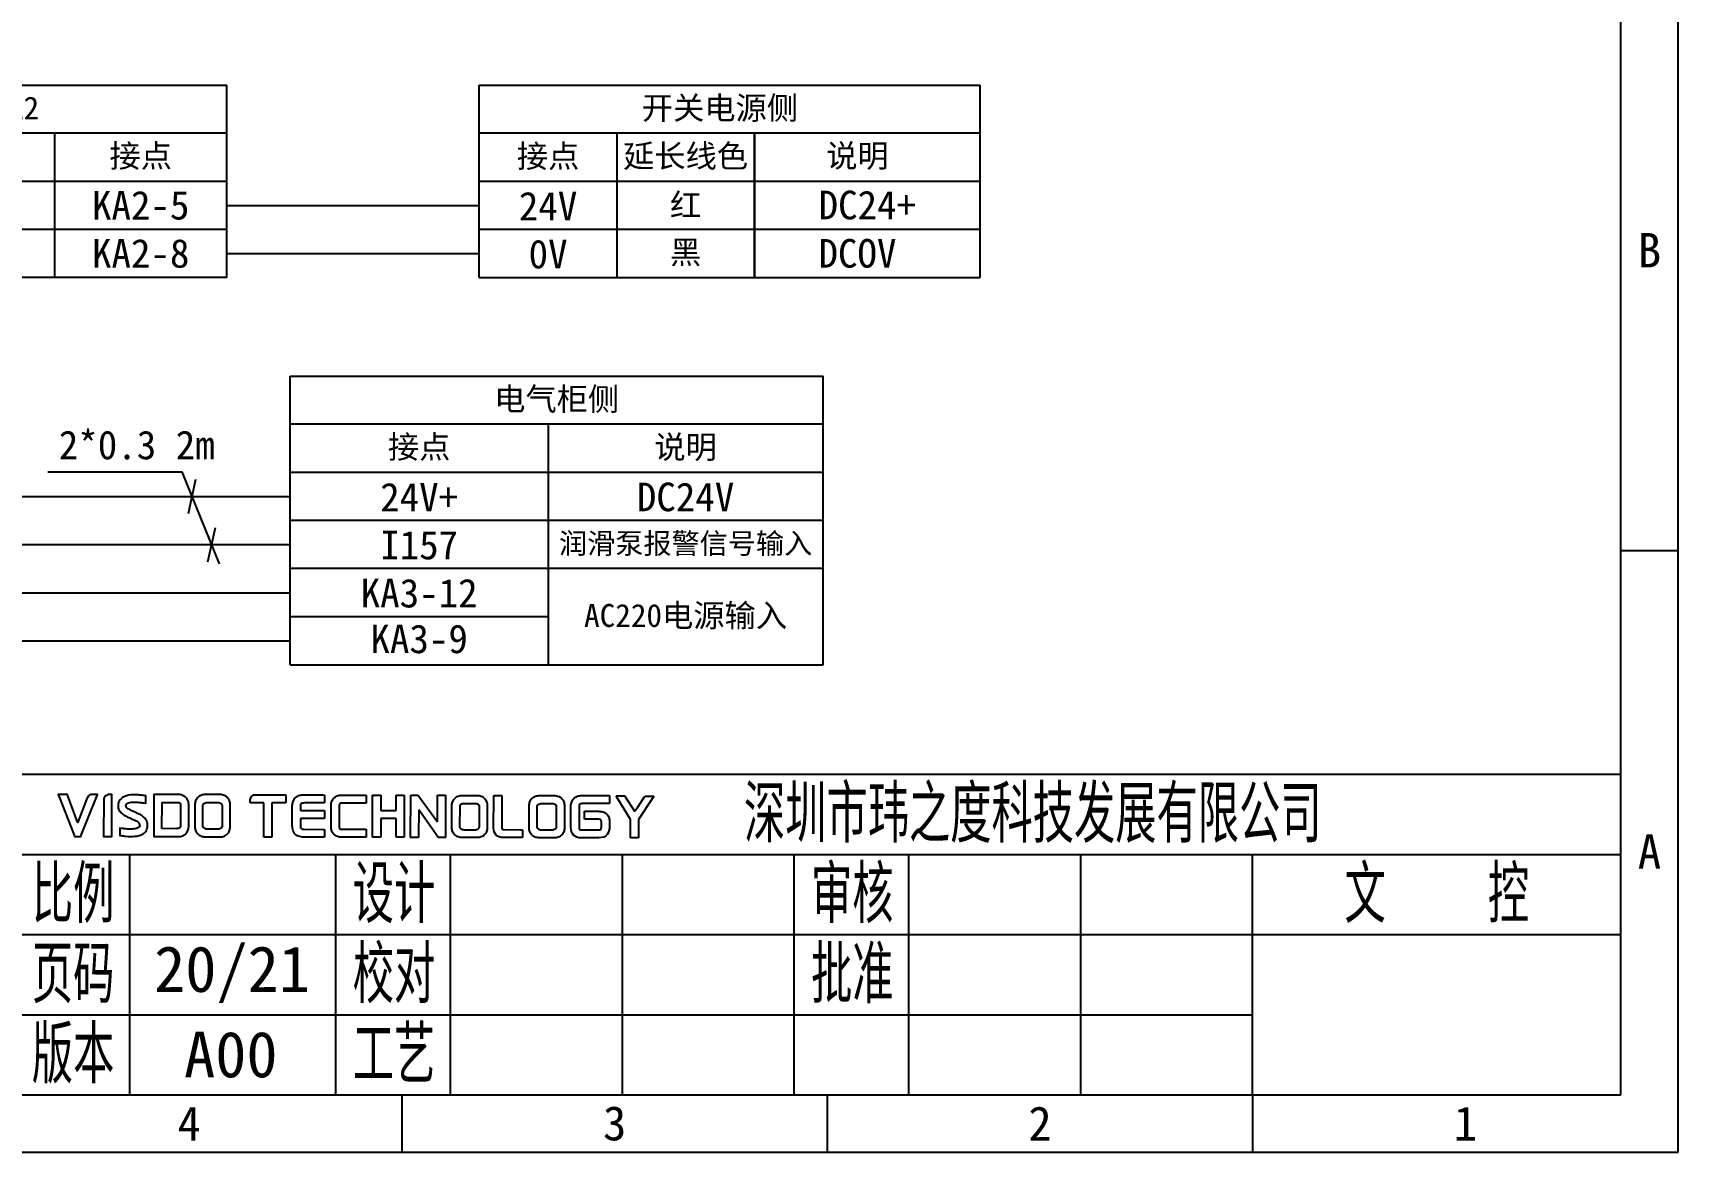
# Model space of a CAD drawing. Header units: millimetres. Extents: x 547 to 2149, y 622 to 1790.
# Drawn here: x 2005.1 to 2148.7, y 862.4 to 960.1 of the extents above; entities that cross this region are included whole.
import ezdxf

# ---------------------------------------------------------------- set-up
doc = ezdxf.new("R2010")
doc.units = ezdxf.units.MM
for name, color, linetype in [('中文标注', 3, 'Continuous'), ('仅图框使用', 7, 'Continuous'), ('元器件与线路', 7, 'Continuous'), ('英文数字标注', 3, 'Continuous')]:
    doc.layers.add(name, color=color, linetype=linetype)
doc.styles.get("Standard").update_dxf_attribs({"font": 'txt', "bigfont": 'gbcbig.shx'})
doc.styles.add('宋体', font='')
doc.styles.get('宋体').set_extended_font_data('宋体')

# ---------------------------------------------------------------- blocks, each defined once
blk = doc.blocks.new('Logo-Eng')
at = {"layer": '仅图框使用', "color": 4}
for points, knots in [([(-0.44, -1.42), (-0.44, -1.42), (-1.75, 1.92), (-1.75, 1.92), (-1.75, 1.92), (-1.75, 1.92), (-1.84, 2.14), (-1.84, 2.14), (-1.84, 2.14), (-1.84, 2.14), (-1.6, 2.14), (-1.6, 2.14), (-1.6, 2.14), (-1.6, 2.14), (-1.14, 2.14), (-1.14, 2.14), (-1.14, 2.14), (-1.14, 2.14), (-1.02, 2.14), (-1.02, 2.14), (-1.02, 2.14), (-1.02, 2.14), (-0.98, 2.03), (-0.98, 2.03), (-0.98, 2.03), (-0.98, 2.03), (-0.15, -0.28), (-0.15, -0.28), (-0.15, -0.28), (-0.15, -0.28), (-0.15, -0.28), (-0.15, -0.28), (-0.15, -0.28), (-0.14, -0.29), (-0.14, -0.3), (-0.13, -0.31), (-0.13, -0.31), (-0.13, -0.31), (-0.13, -0.31), (-0.13, -0.31), (-0.13, -0.31), (-0.13, -0.31), (-0.13, -0.31), (-0.12, -0.31), (-0.12, -0.31), (-0.12, -0.3), (-0.11, -0.29), (-0.11, -0.28), (-0.11, -0.28), (-0.11, -0.28), (-0.11, -0.28), (-0.11, -0.28), (-0.11, -0.28), (-0.11, -0.28), (0.64, 1.69), (0.64, 1.69), (0.64, 1.69), (0.82, 2.14), (0.9, 2.14), (1.3, 2.13), (1.3, 2.13), (1.3, 2.13), (1.36, 2.13), (1.36, 2.13), (1.36, 2.13), (1.36, 2.13), (1.6, 2.13), (1.6, 2.13), (1.6, 2.13), (1.6, 2.13), (1.51, 1.91), (1.51, 1.91), (1.51, 1.91), (1.51, 1.91), (0.17, -1.42), (0.17, -1.42), (0.17, -1.42), (0.17, -1.42), (0.13, -1.52), (0.13, -1.52), (0.13, -1.52), (0.13, -1.52), (0.02, -1.52), (0.02, -1.52), (0.02, -1.52), (0.02, -1.52), (-0.29, -1.52), (-0.29, -1.52), (-0.29, -1.52), (-0.29, -1.52), (-0.4, -1.52), (-0.4, -1.52), (-0.4, -1.52), (-0.4, -1.52), (-0.44, -1.42), (-0.44, -1.42)], [0, 0, 0, 0, 0.041667, 0.041667, 0.041667, 0.041667, 0.083333, 0.083333, 0.083333, 0.083333, 0.125, 0.125, 0.125, 0.125, 0.166667, 0.166667, 0.166667, 0.166667, 0.208333, 0.208333, 0.208333, 0.208333, 0.25, 0.25, 0.25, 0.25, 0.291667, 0.291667, 0.291667, 0.291667, 0.333333, 0.333333, 0.333333, 0.333333, 0.375, 0.375, 0.375, 0.375, 0.416667, 0.416667, 0.416667, 0.416667, 0.458333, 0.458333, 0.458333, 0.458333, 0.5, 0.5, 0.5, 0.5, 0.541667, 0.541667, 0.541667, 0.541667, 0.583333, 0.583333, 0.583333, 0.583333, 0.625, 0.625, 0.625, 0.625, 0.666667, 0.666667, 0.666667, 0.666667, 0.708333, 0.708333, 0.708333, 0.708333, 0.75, 0.75, 0.75, 0.75, 0.791667, 0.791667, 0.791667, 0.791667, 0.833333, 0.833333, 0.833333, 0.833333, 0.875, 0.875, 0.875, 0.875, 0.916667, 0.916667, 0.916667, 0.916667, 0.958333, 0.958333, 0.958333, 0.958333, 1, 1, 1, 1]), ([(2.85, 1.96), (2.85, 1.96), (2.84, -1.36), (2.84, -1.36), (2.84, -1.36), (2.84, -1.36), (2.84, -1.53), (2.84, -1.53), (2.84, -1.53), (2.84, -1.53), (2.68, -1.53), (2.68, -1.53), (2.68, -1.53), (2.68, -1.53), (2.29, -1.53), (2.29, -1.53), (2.29, -1.53), (2.29, -1.53), (2.13, -1.52), (2.13, -1.52), (2.13, -1.52), (2.13, -1.52), (2.13, -1.36), (2.13, -1.36), (2.13, -1.36), (2.13, -1.36), (2.14, 1.62), (2.14, 1.62), (2.14, 1.62), (2.14, 1.8), (2.2, 1.93), (2.3, 2.01), (2.3, 2.01), (2.4, 2.09), (2.53, 2.13), (2.68, 2.13), (2.68, 2.13), (2.68, 2.13), (2.85, 2.13), (2.85, 2.13), (2.85, 2.13), (2.85, 2.13), (2.85, 1.96), (2.85, 1.96)], [0, 0, 0, 0, 0.090909, 0.090909, 0.090909, 0.090909, 0.181818, 0.181818, 0.181818, 0.181818, 0.272727, 0.272727, 0.272727, 0.272727, 0.363636, 0.363636, 0.363636, 0.363636, 0.454545, 0.454545, 0.454545, 0.454545, 0.545455, 0.545455, 0.545455, 0.545455, 0.636364, 0.636364, 0.636364, 0.636364, 0.727273, 0.727273, 0.727273, 0.727273, 0.818182, 0.818182, 0.818182, 0.818182, 0.909091, 0.909091, 0.909091, 0.909091, 1, 1, 1, 1]), ([(5.48, 2.07), (5.56, 2.06), (5.63, 2.05), (5.68, 2.05), (5.68, 2.05), (5.68, 2.05), (5.82, 2.03), (5.82, 2.03), (5.82, 2.03), (5.82, 2.03), (5.82, 1.89), (5.82, 1.89), (5.82, 1.89), (5.82, 1.89), (5.82, 1.56), (5.82, 1.56), (5.82, 1.56), (5.82, 1.56), (5.82, 1.37), (5.82, 1.37), (5.82, 1.37), (5.82, 1.37), (5.64, 1.4), (5.64, 1.4), (5.64, 1.4), (5.5, 1.42), (5.37, 1.43), (5.22, 1.45), (5.22, 1.45), (5.08, 1.46), (4.94, 1.47), (4.81, 1.47), (4.81, 1.47), (4.64, 1.47), (4.44, 1.46), (4.29, 1.4), (4.29, 1.4), (4.17, 1.36), (4.08, 1.28), (4.07, 1.14), (4.07, 1.14), (4.08, 1.06), (4.13, 1), (4.2, 0.94), (4.2, 0.94), (4.29, 0.87), (4.41, 0.81), (4.51, 0.76), (4.51, 0.76), (4.51, 0.76), (4.51, 0.76), (4.51, 0.76), (4.51, 0.76), (4.63, 0.71), (4.71, 0.67), (4.79, 0.63), (4.79, 0.63), (4.79, 0.63), (4.79, 0.63), (4.79, 0.63), (4.79, 0.63), (4.89, 0.59), (4.98, 0.54), (5.09, 0.49), (5.09, 0.49), (5.19, 0.45), (5.29, 0.4), (5.38, 0.34), (5.38, 0.34), (5.48, 0.28), (5.57, 0.22), (5.66, 0.14), (5.66, 0.14), (5.66, 0.14), (5.66, 0.14), (5.66, 0.14), (5.66, 0.14), (5.75, 0.04), (5.83, -0.07), (5.89, -0.2), (5.89, -0.2), (5.94, -0.32), (5.97, -0.46), (5.97, -0.59), (5.97, -0.59), (5.97, -0.73), (5.93, -0.87), (5.86, -1), (5.86, -1), (5.8, -1.12), (5.7, -1.23), (5.58, -1.3), (5.58, -1.3), (5.37, -1.43), (5.11, -1.49), (4.84, -1.51), (4.84, -1.51), (4.58, -1.54), (4.31, -1.53), (4.08, -1.5), (4.08, -1.5), (4.02, -1.5), (3.95, -1.49), (3.89, -1.48), (3.89, -1.48), (3.82, -1.47), (3.75, -1.46), (3.68, -1.45), (3.68, -1.45), (3.68, -1.45), (3.54, -1.43), (3.54, -1.43), (3.54, -1.43), (3.54, -1.43), (3.54, -1.29), (3.54, -1.29), (3.54, -1.29), (3.54, -1.29), (3.54, -0.98), (3.54, -0.98), (3.54, -0.98), (3.54, -0.98), (3.54, -0.79), (3.54, -0.79), (3.54, -0.79), (3.54, -0.79), (3.73, -0.82), (3.73, -0.82), (3.73, -0.82), (3.86, -0.84), (3.99, -0.86), (4.11, -0.87), (4.11, -0.87), (4.24, -0.88), (4.36, -0.89), (4.49, -0.89), (4.49, -0.89), (4.49, -0.89), (4.49, -0.89), (4.49, -0.89), (4.49, -0.89), (4.6, -0.89), (4.69, -0.88), (4.78, -0.87), (4.78, -0.87), (4.86, -0.87), (4.93, -0.85), (4.99, -0.84), (4.99, -0.84), (5.08, -0.81), (5.17, -0.77), (5.23, -0.71), (5.23, -0.71), (5.26, -0.68), (5.28, -0.64), (5.28, -0.59), (5.28, -0.59), (5.28, -0.59), (5.28, -0.59), (5.28, -0.59), (5.28, -0.59), (5.28, -0.53), (5.27, -0.47), (5.25, -0.42), (5.25, -0.42), (5.22, -0.37), (5.19, -0.33), (5.14, -0.29), (5.14, -0.29), (5.14, -0.29), (5.14, -0.29), (5.14, -0.29), (5.14, -0.29), (5.09, -0.25), (5.03, -0.21), (4.96, -0.17), (4.96, -0.17), (4.89, -0.13), (4.82, -0.1), (4.75, -0.06), (4.75, -0.06), (4.75, -0.06), (4.75, -0.06), (4.75, -0.06), (4.75, -0.06), (4.75, -0.06), (4.71, -0.04), (4.71, -0.04), (4.71, -0.04), (4.64, -0.02), (4.58, 0.01), (4.5, 0.05), (4.5, 0.05), (4.39, 0.1), (4.26, 0.15), (4.13, 0.21), (4.13, 0.21), (4, 0.28), (3.88, 0.35), (3.77, 0.44), (3.77, 0.44), (3.77, 0.44), (3.77, 0.44), (3.77, 0.44), (3.77, 0.44), (3.71, 0.48), (3.66, 0.53), (3.62, 0.58), (3.62, 0.58), (3.57, 0.63), (3.53, 0.68), (3.5, 0.74), (3.5, 0.74), (3.5, 0.74), (3.49, 0.74), (3.49, 0.74), (3.49, 0.74), (3.41, 0.87), (3.38, 1.03), (3.39, 1.18), (3.39, 1.18), (3.4, 1.35), (3.45, 1.52), (3.53, 1.63), (3.53, 1.63), (3.53, 1.63), (3.53, 1.63), (3.53, 1.63), (3.53, 1.63), (3.67, 1.84), (3.89, 1.96), (4.13, 2.03), (4.13, 2.03), (4.36, 2.1), (4.6, 2.11), (4.81, 2.11), (4.81, 2.11), (4.89, 2.11), (4.97, 2.11), (5.05, 2.11), (5.05, 2.11), (5.13, 2.1), (5.21, 2.1), (5.28, 2.09), (5.28, 2.09), (5.34, 2.08), (5.41, 2.08), (5.48, 2.07)], [0, 0, 0, 0, 0.016129, 0.016129, 0.016129, 0.016129, 0.032258, 0.032258, 0.032258, 0.032258, 0.048387, 0.048387, 0.048387, 0.048387, 0.064516, 0.064516, 0.064516, 0.064516, 0.080645, 0.080645, 0.080645, 0.080645, 0.096774, 0.096774, 0.096774, 0.096774, 0.112903, 0.112903, 0.112903, 0.112903, 0.129032, 0.129032, 0.129032, 0.129032, 0.145161, 0.145161, 0.145161, 0.145161, 0.16129, 0.16129, 0.16129, 0.16129, 0.177419, 0.177419, 0.177419, 0.177419, 0.193548, 0.193548, 0.193548, 0.193548, 0.209677, 0.209677, 0.209677, 0.209677, 0.225806, 0.225806, 0.225806, 0.225806, 0.241935, 0.241935, 0.241935, 0.241935, 0.258065, 0.258065, 0.258065, 0.258065, 0.274194, 0.274194, 0.274194, 0.274194, 0.290323, 0.290323, 0.290323, 0.290323, 0.306452, 0.306452, 0.306452, 0.306452, 0.322581, 0.322581, 0.322581, 0.322581, 0.33871, 0.33871, 0.33871, 0.33871, 0.354839, 0.354839, 0.354839, 0.354839, 0.370968, 0.370968, 0.370968, 0.370968, 0.387097, 0.387097, 0.387097, 0.387097, 0.403226, 0.403226, 0.403226, 0.403226, 0.419355, 0.419355, 0.419355, 0.419355, 0.435484, 0.435484, 0.435484, 0.435484, 0.451613, 0.451613, 0.451613, 0.451613, 0.467742, 0.467742, 0.467742, 0.467742, 0.483871, 0.483871, 0.483871, 0.483871, 0.5, 0.5, 0.5, 0.5, 0.516129, 0.516129, 0.516129, 0.516129, 0.532258, 0.532258, 0.532258, 0.532258, 0.548387, 0.548387, 0.548387, 0.548387, 0.564516, 0.564516, 0.564516, 0.564516, 0.580645, 0.580645, 0.580645, 0.580645, 0.596774, 0.596774, 0.596774, 0.596774, 0.612903, 0.612903, 0.612903, 0.612903, 0.629032, 0.629032, 0.629032, 0.629032, 0.645161, 0.645161, 0.645161, 0.645161, 0.66129, 0.66129, 0.66129, 0.66129, 0.677419, 0.677419, 0.677419, 0.677419, 0.693548, 0.693548, 0.693548, 0.693548, 0.709677, 0.709677, 0.709677, 0.709677, 0.725806, 0.725806, 0.725806, 0.725806, 0.741935, 0.741935, 0.741935, 0.741935, 0.758065, 0.758065, 0.758065, 0.758065, 0.774194, 0.774194, 0.774194, 0.774194, 0.790323, 0.790323, 0.790323, 0.790323, 0.806452, 0.806452, 0.806452, 0.806452, 0.822581, 0.822581, 0.822581, 0.822581, 0.83871, 0.83871, 0.83871, 0.83871, 0.854839, 0.854839, 0.854839, 0.854839, 0.870968, 0.870968, 0.870968, 0.870968, 0.887097, 0.887097, 0.887097, 0.887097, 0.903226, 0.903226, 0.903226, 0.903226, 0.919355, 0.919355, 0.919355, 0.919355, 0.935484, 0.935484, 0.935484, 0.935484, 0.951613, 0.951613, 0.951613, 0.951613, 0.967742, 0.967742, 0.967742, 0.967742, 0.983871, 0.983871, 0.983871, 0.983871, 1, 1, 1, 1]), ([(6.51, -1.38), (6.51, -1.38), (6.52, 1.97), (6.52, 1.97), (6.52, 1.97), (6.52, 1.97), (6.52, 2.14), (6.52, 2.14), (6.52, 2.14), (6.52, 2.14), (6.68, 2.14), (6.68, 2.14), (6.68, 2.14), (6.68, 2.14), (8.65, 2.13), (8.65, 2.13), (8.65, 2.13), (8.78, 2.13), (8.9, 2.11), (9.01, 2.07), (9.01, 2.07), (9.12, 2.02), (9.22, 1.96), (9.31, 1.87), (9.31, 1.87), (9.31, 1.87), (9.31, 1.87), (9.31, 1.87), (9.31, 1.87), (9.4, 1.79), (9.46, 1.69), (9.5, 1.57), (9.5, 1.57), (9.54, 1.46), (9.56, 1.34), (9.56, 1.21), (9.56, 1.21), (9.56, 1.21), (9.56, -0.55), (9.56, -0.55), (9.56, -0.55), (9.56, -0.71), (9.54, -0.84), (9.5, -0.96), (9.5, -0.96), (9.45, -1.09), (9.39, -1.2), (9.3, -1.29), (9.3, -1.29), (9.3, -1.29), (9.3, -1.29), (9.3, -1.29), (9.3, -1.29), (9.26, -1.33), (9.22, -1.36), (9.17, -1.39), (9.17, -1.39), (9.17, -1.39), (9.17, -1.39), (9.17, -1.39), (9.17, -1.39), (9.12, -1.43), (9.07, -1.45), (9.01, -1.48), (9.01, -1.48), (9.01, -1.48), (9.01, -1.48), (9.01, -1.48), (9.01, -1.48), (8.96, -1.5), (8.92, -1.52), (8.87, -1.53), (8.87, -1.53), (8.87, -1.53), (8.87, -1.53), (8.87, -1.53), (8.87, -1.53), (8.82, -1.54), (8.77, -1.54), (8.73, -1.54), (8.73, -1.54), (8.73, -1.54), (6.67, -1.54), (6.67, -1.54), (6.67, -1.54), (6.67, -1.54), (6.51, -1.54), (6.51, -1.54), (6.51, -1.54), (6.51, -1.54), (6.51, -1.38), (6.51, -1.38)], [0, 0, 0, 0, 0.043478, 0.043478, 0.043478, 0.043478, 0.086957, 0.086957, 0.086957, 0.086957, 0.130435, 0.130435, 0.130435, 0.130435, 0.173913, 0.173913, 0.173913, 0.173913, 0.217391, 0.217391, 0.217391, 0.217391, 0.26087, 0.26087, 0.26087, 0.26087, 0.304348, 0.304348, 0.304348, 0.304348, 0.347826, 0.347826, 0.347826, 0.347826, 0.391304, 0.391304, 0.391304, 0.391304, 0.434783, 0.434783, 0.434783, 0.434783, 0.478261, 0.478261, 0.478261, 0.478261, 0.521739, 0.521739, 0.521739, 0.521739, 0.565217, 0.565217, 0.565217, 0.565217, 0.608696, 0.608696, 0.608696, 0.608696, 0.652174, 0.652174, 0.652174, 0.652174, 0.695652, 0.695652, 0.695652, 0.695652, 0.73913, 0.73913, 0.73913, 0.73913, 0.782609, 0.782609, 0.782609, 0.782609, 0.826087, 0.826087, 0.826087, 0.826087, 0.869565, 0.869565, 0.869565, 0.869565, 0.913043, 0.913043, 0.913043, 0.913043, 0.956522, 0.956522, 0.956522, 0.956522, 1, 1, 1, 1]), ([(7.22, -0.84), (7.22, -0.84), (8.48, -0.85), (8.48, -0.85), (8.48, -0.85), (8.59, -0.85), (8.7, -0.83), (8.77, -0.77), (8.77, -0.77), (8.82, -0.73), (8.85, -0.66), (8.85, -0.55), (8.85, -0.55), (8.85, -0.55), (8.85, 1.12), (8.85, 1.12), (8.85, 1.12), (8.85, 1.27), (8.83, 1.35), (8.79, 1.39), (8.79, 1.39), (8.75, 1.43), (8.67, 1.44), (8.55, 1.44), (8.55, 1.44), (8.55, 1.44), (7.23, 1.45), (7.23, 1.45), (7.23, 1.45), (7.23, 1.45), (7.22, -0.84), (7.22, -0.84)], [0, 0, 0, 0, 0.125, 0.125, 0.125, 0.125, 0.25, 0.25, 0.25, 0.25, 0.375, 0.375, 0.375, 0.375, 0.5, 0.5, 0.5, 0.5, 0.625, 0.625, 0.625, 0.625, 0.75, 0.75, 0.75, 0.75, 0.875, 0.875, 0.875, 0.875, 1, 1, 1, 1]), ([(10.1, -0.67), (10.1, -0.67), (10.1, 1.24), (10.1, 1.24), (10.1, 1.24), (10.1, 1.36), (10.12, 1.48), (10.16, 1.58), (10.16, 1.58), (10.2, 1.69), (10.26, 1.79), (10.34, 1.87), (10.34, 1.87), (10.34, 1.87), (10.34, 1.87), (10.34, 1.87), (10.34, 1.87), (10.42, 1.96), (10.52, 2.02), (10.64, 2.07), (10.64, 2.07), (10.75, 2.11), (10.87, 2.13), (11.01, 2.13), (11.01, 2.13), (11.01, 2.13), (12.28, 2.13), (12.28, 2.13), (12.28, 2.13), (12.42, 2.13), (12.54, 2.11), (12.65, 2.06), (12.65, 2.06), (12.76, 2.02), (12.86, 1.95), (12.95, 1.86), (12.95, 1.86), (13.02, 1.78), (13.08, 1.68), (13.12, 1.58), (13.12, 1.58), (13.16, 1.47), (13.18, 1.36), (13.18, 1.23), (13.18, 1.23), (13.18, 1.23), (13.17, -0.68), (13.17, -0.68), (13.17, -0.68), (13.17, -0.8), (13.15, -0.92), (13.12, -1.02), (13.12, -1.02), (13.08, -1.12), (13.02, -1.22), (12.94, -1.3), (12.94, -1.3), (12.85, -1.39), (12.75, -1.45), (12.64, -1.5), (12.64, -1.5), (12.53, -1.54), (12.41, -1.56), (12.27, -1.56), (12.27, -1.56), (12.27, -1.56), (11, -1.56), (11, -1.56), (11, -1.56), (10.87, -1.56), (10.74, -1.54), (10.63, -1.49), (10.63, -1.49), (10.52, -1.45), (10.42, -1.38), (10.33, -1.29), (10.33, -1.29), (10.33, -1.29), (10.33, -1.29), (10.33, -1.29), (10.33, -1.29), (10.25, -1.21), (10.19, -1.12), (10.15, -1.01), (10.15, -1.01), (10.11, -0.91), (10.1, -0.8), (10.1, -0.67)], [0, 0, 0, 0, 0.045455, 0.045455, 0.045455, 0.045455, 0.090909, 0.090909, 0.090909, 0.090909, 0.136364, 0.136364, 0.136364, 0.136364, 0.181818, 0.181818, 0.181818, 0.181818, 0.227273, 0.227273, 0.227273, 0.227273, 0.272727, 0.272727, 0.272727, 0.272727, 0.318182, 0.318182, 0.318182, 0.318182, 0.363636, 0.363636, 0.363636, 0.363636, 0.409091, 0.409091, 0.409091, 0.409091, 0.454545, 0.454545, 0.454545, 0.454545, 0.5, 0.5, 0.5, 0.5, 0.545455, 0.545455, 0.545455, 0.545455, 0.590909, 0.590909, 0.590909, 0.590909, 0.636364, 0.636364, 0.636364, 0.636364, 0.681818, 0.681818, 0.681818, 0.681818, 0.727273, 0.727273, 0.727273, 0.727273, 0.772727, 0.772727, 0.772727, 0.772727, 0.818182, 0.818182, 0.818182, 0.818182, 0.863636, 0.863636, 0.863636, 0.863636, 0.909091, 0.909091, 0.909091, 0.909091, 0.954545, 0.954545, 0.954545, 0.954545, 1, 1, 1, 1]), ([(11.16, -0.89), (11.16, -0.89), (12.07, -0.9), (12.07, -0.9), (12.07, -0.9), (12.18, -0.9), (12.3, -0.87), (12.38, -0.8), (12.38, -0.8), (12.43, -0.76), (12.47, -0.7), (12.47, -0.62), (12.47, -0.62), (12.47, -0.62), (12.47, 1.19), (12.47, 1.19), (12.47, 1.19), (12.47, 1.26), (12.45, 1.32), (12.39, 1.36), (12.39, 1.36), (12.33, 1.41), (12.23, 1.43), (12.09, 1.43), (12.09, 1.43), (12.09, 1.43), (11.19, 1.44), (11.19, 1.44), (11.19, 1.44), (11.06, 1.44), (10.96, 1.41), (10.89, 1.36), (10.89, 1.36), (10.83, 1.32), (10.8, 1.26), (10.8, 1.19), (10.8, 1.19), (10.8, 1.19), (10.8, -0.62), (10.8, -0.62), (10.8, -0.62), (10.8, -0.68), (10.83, -0.75), (10.9, -0.81), (10.9, -0.81), (10.96, -0.86), (11.05, -0.89), (11.16, -0.89)], [0, 0, 0, 0, 0.083333, 0.083333, 0.083333, 0.083333, 0.166667, 0.166667, 0.166667, 0.166667, 0.25, 0.25, 0.25, 0.25, 0.333333, 0.333333, 0.333333, 0.333333, 0.416667, 0.416667, 0.416667, 0.416667, 0.5, 0.5, 0.5, 0.5, 0.583333, 0.583333, 0.583333, 0.583333, 0.666667, 0.666667, 0.666667, 0.666667, 0.75, 0.75, 0.75, 0.75, 0.833333, 0.833333, 0.833333, 0.833333, 0.916667, 0.916667, 0.916667, 0.916667, 1, 1, 1, 1]), ([(18.72, -1.16), (18.64, -1.01), (18.6, -0.82), (18.6, -0.59), (18.6, -0.59), (18.6, -0.59), (18.6, 1.15), (18.6, 1.15)], [0.73684211, 0.73684211, 0.73684211, 0.73684211, 0.76315789, 0.76315789, 0.76315789, 0.76315789, 0.78947368, 0.78947368, 0.78947368, 0.78947368]), ([(33.6, -0.97), (33.6, -0.97), (34.51, -0.97), (34.51, -0.97), (34.51, -0.97), (34.61, -0.97), (34.73, -0.94), (34.81, -0.87), (34.81, -0.87), (34.86, -0.83), (34.9, -0.77), (34.9, -0.7), (34.9, -0.7), (34.9, -0.7), (34.9, 1.12), (34.9, 1.12), (34.9, 1.12), (34.9, 1.19), (34.88, 1.25), (34.83, 1.29), (34.83, 1.29), (34.76, 1.33), (34.67, 1.36), (34.53, 1.36), (34.53, 1.36), (34.53, 1.36), (33.62, 1.36), (33.62, 1.36), (33.62, 1.36), (33.49, 1.36), (33.39, 1.33), (33.32, 1.29), (33.32, 1.29), (33.32, 1.29), (33.32, 1.29), (33.32, 1.29), (33.32, 1.29), (33.27, 1.24), (33.24, 1.19), (33.24, 1.12), (33.24, 1.12), (33.24, 1.12), (33.23, -0.69), (33.23, -0.69), (33.23, -0.69), (33.23, -0.75), (33.27, -0.83), (33.33, -0.88), (33.33, -0.88), (33.39, -0.93), (33.48, -0.96), (33.6, -0.97)], [0, 0, 0, 0, 0.076923, 0.076923, 0.076923, 0.076923, 0.153846, 0.153846, 0.153846, 0.153846, 0.230769, 0.230769, 0.230769, 0.230769, 0.307692, 0.307692, 0.307692, 0.307692, 0.384615, 0.384615, 0.384615, 0.384615, 0.461538, 0.461538, 0.461538, 0.461538, 0.538462, 0.538462, 0.538462, 0.538462, 0.615385, 0.615385, 0.615385, 0.615385, 0.692308, 0.692308, 0.692308, 0.692308, 0.769231, 0.769231, 0.769231, 0.769231, 0.846154, 0.846154, 0.846154, 0.846154, 0.923077, 0.923077, 0.923077, 0.923077, 1, 1, 1, 1]), ([(40.34, -0.98), (40.34, -0.98), (41.25, -0.98), (41.25, -0.98), (41.25, -0.98), (41.35, -0.98), (41.47, -0.95), (41.55, -0.89), (41.55, -0.89), (41.6, -0.85), (41.64, -0.79), (41.64, -0.71), (41.64, -0.71), (41.64, -0.71), (41.64, 1.1), (41.64, 1.1), (41.64, 1.1), (41.64, 1.17), (41.62, 1.23), (41.56, 1.27), (41.56, 1.27), (41.5, 1.32), (41.4, 1.35), (41.27, 1.35), (41.27, 1.35), (41.27, 1.35), (40.36, 1.35), (40.36, 1.35), (40.36, 1.35), (40.23, 1.35), (40.13, 1.32), (40.06, 1.27), (40.06, 1.27), (40.06, 1.27), (40.06, 1.27), (40.06, 1.27), (40.06, 1.27), (40.01, 1.23), (39.98, 1.17), (39.98, 1.11), (39.98, 1.11), (39.98, 1.11), (39.97, -0.71), (39.97, -0.71), (39.97, -0.71), (39.97, -0.77), (40, -0.84), (40.07, -0.9), (40.07, -0.9), (40.13, -0.95), (40.22, -0.98), (40.34, -0.98)], [0, 0, 0, 0, 0.076923, 0.076923, 0.076923, 0.076923, 0.153846, 0.153846, 0.153846, 0.153846, 0.230769, 0.230769, 0.230769, 0.230769, 0.307692, 0.307692, 0.307692, 0.307692, 0.384615, 0.384615, 0.384615, 0.384615, 0.461538, 0.461538, 0.461538, 0.461538, 0.538462, 0.538462, 0.538462, 0.538462, 0.615385, 0.615385, 0.615385, 0.615385, 0.692308, 0.692308, 0.692308, 0.692308, 0.769231, 0.769231, 0.769231, 0.769231, 0.846154, 0.846154, 0.846154, 0.846154, 0.923077, 0.923077, 0.923077, 0.923077, 1, 1, 1, 1]), ([(43.15, -1.4), (42.99, -1.23), (42.91, -1), (42.91, -0.74), (42.91, -0.74), (42.91, -0.74), (42.91, 1.14), (42.91, 1.14)], [0.76190476, 0.76190476, 0.76190476, 0.76190476, 0.78571429, 0.78571429, 0.78571429, 0.78571429, 0.80952381, 0.80952381, 0.80952381, 0.80952381])]:
    blk.add_open_spline(points, degree=3, knots=knots, dxfattribs=at)
for points in [[(14.91, 1.57), (14.91, 1.68), (14.94, 1.83), (15.02, 1.94)], [(14.91, 1.41), (14.91, 1.41), (14.91, 1.57), (14.91, 1.57)], [(15.02, 1.94), (15.09, 2.04), (15.2, 2.11), (15.35, 2.11)], [(15.35, 2.11), (15.35, 2.11), (17.88, 2.1), (17.88, 2.1)], [(17.88, 2.1), (17.88, 2.1), (18.04, 2.1), (18.04, 2.1)], [(18.04, 2.1), (18.04, 2.1), (18.04, 1.94), (18.04, 1.94)], [(18.04, 1.94), (18.04, 1.94), (18.04, 1.56), (18.04, 1.56)], [(18.04, 1.56), (18.04, 1.56), (18.04, 1.4), (18.04, 1.4)], [(18.6, 1.15), (18.6, 1.28), (18.63, 1.41), (18.67, 1.53)], [(18.67, 1.53), (18.71, 1.65), (18.78, 1.75), (18.86, 1.85)], [(18.86, 1.85), (18.94, 1.93), (19.04, 2), (19.15, 2.04)], [(18.86, 1.85), (18.86, 1.85), (18.86, 1.85), (18.86, 1.85)], [(19.15, 2.04), (19.25, 2.08), (19.37, 2.1), (19.5, 2.1)], [(19.5, 2.1), (19.5, 2.1), (21.26, 2.1), (21.26, 2.1)], [(21.26, 2.1), (21.26, 2.1), (21.42, 2.09), (21.42, 2.09)], [(21.42, 2.09), (21.42, 2.09), (21.42, 1.93), (21.42, 1.93)], [(21.42, 1.93), (21.42, 1.93), (21.42, 1.56), (21.42, 1.56)], [(21.42, 1.56), (21.42, 1.56), (21.42, 1.4), (21.42, 1.4)], [(21.98, 1.19), (21.98, 1.31), (22, 1.43), (22.04, 1.54)], [(22.04, 1.54), (22.09, 1.65), (22.15, 1.74), (22.23, 1.83)], [(22.23, 1.83), (22.32, 1.92), (22.41, 1.98), (22.52, 2.03)], [(22.52, 2.03), (22.62, 2.07), (22.74, 2.09), (22.86, 2.09)], [(22.86, 2.09), (22.86, 2.09), (24.88, 2.09), (24.88, 2.09)], [(24.88, 2.09), (24.88, 2.09), (25.04, 2.09), (25.04, 2.09)], [(25.04, 2.09), (25.04, 2.09), (25.04, 1.93), (25.04, 1.93)], [(25.04, 1.93), (25.04, 1.93), (25.04, 1.55), (25.04, 1.55)], [(25.04, 1.55), (25.04, 1.55), (25.04, 1.39), (25.04, 1.39)], [(25.6, -1.43), (25.6, -1.43), (25.61, 1.92), (25.61, 1.92)], [(25.61, 1.92), (25.61, 1.92), (25.61, 2.09), (25.61, 2.09)], [(25.61, 2.09), (25.61, 2.09), (25.77, 2.09), (25.77, 2.09)], [(25.77, 2.09), (25.77, 2.09), (26.15, 2.09), (26.15, 2.09)], [(26.15, 2.09), (26.15, 2.09), (26.31, 2.09), (26.31, 2.09)], [(26.31, 2.09), (26.31, 2.09), (26.31, 1.92), (26.31, 1.92)], [(26.31, 1.92), (26.31, 1.92), (26.31, 0.74), (26.31, 0.74)], [(27.65, 0.73), (27.65, 0.73), (27.66, 1.92), (27.66, 1.92)], [(27.66, 1.92), (27.66, 1.92), (27.66, 2.08), (27.66, 2.08)], [(27.66, 2.08), (27.66, 2.08), (27.82, 2.08), (27.82, 2.08)], [(27.82, 2.08), (27.82, 2.08), (28.2, 2.08), (28.2, 2.08)], [(28.2, 2.08), (28.2, 2.08), (28.36, 2.08), (28.36, 2.08)], [(28.36, 1.92), (28.36, 1.92), (28.35, -1.44), (28.35, -1.44)], [(28.36, 2.08), (28.36, 2.08), (28.36, 1.92), (28.36, 1.92)], [(28.92, -1.46), (28.92, -1.46), (28.93, 1.93), (28.93, 1.93)], [(28.93, 1.93), (28.93, 1.93), (28.93, 2.09), (28.93, 2.09)], [(28.93, 2.09), (28.93, 2.09), (29.09, 2.09), (29.09, 2.09)], [(29.09, 2.09), (29.09, 2.09), (29.47, 2.09), (29.47, 2.09)], [(29.47, 2.09), (29.47, 2.09), (29.55, 2.09), (29.55, 2.09)], [(29.55, 2.09), (29.55, 2.09), (29.6, 2.02), (29.6, 2.02)], [(29.6, 2.02), (29.6, 2.02), (31.26, -0.25), (31.26, -0.25)], [(31.26, -0.25), (31.26, -0.25), (31.27, 1.91), (31.27, 1.91)], [(31.27, 1.91), (31.27, 1.91), (31.27, 2.07), (31.27, 2.07)], [(31.27, 2.07), (31.27, 2.07), (31.42, 2.07), (31.42, 2.07)], [(31.42, 2.07), (31.42, 2.07), (31.8, 2.08), (31.8, 2.08)], [(31.8, 2.08), (31.8, 2.08), (31.97, 2.09), (31.97, 2.09)], [(31.97, 1.92), (31.97, 1.92), (31.96, -1.47), (31.96, -1.47)], [(31.97, 2.09), (31.97, 2.09), (31.97, 1.92), (31.97, 1.92)], [(32.53, 1.17), (32.53, 1.29), (32.55, 1.41), (32.59, 1.51)], [(32.59, 1.51), (32.63, 1.62), (32.69, 1.71), (32.77, 1.79)], [(32.77, 1.79), (32.86, 1.88), (32.96, 1.95), (33.07, 2)], [(33.07, 2), (33.18, 2.04), (33.31, 2.06), (33.44, 2.06)], [(33.44, 2.06), (33.44, 2.06), (34.71, 2.06), (34.71, 2.06)], [(34.71, 2.06), (34.85, 2.06), (34.97, 2.03), (35.08, 1.99)], [(35.08, 1.99), (35.08, 1.99), (35.08, 1.99), (35.08, 1.99)], [(35.08, 1.99), (35.2, 1.95), (35.3, 1.88), (35.38, 1.79)], [(35.38, 1.79), (35.46, 1.71), (35.52, 1.61), (35.55, 1.5)], [(35.55, 1.5), (35.59, 1.4), (35.61, 1.28), (35.61, 1.16)], [(36.17, -0.77), (36.17, -0.77), (36.18, 1.89), (36.18, 1.89)], [(36.18, 1.89), (36.18, 1.89), (36.18, 2.05), (36.18, 2.05)], [(36.18, 2.05), (36.18, 2.05), (36.34, 2.05), (36.34, 2.05)], [(36.34, 2.05), (36.34, 2.05), (36.72, 2.05), (36.72, 2.05)], [(36.72, 2.05), (36.72, 2.05), (36.88, 2.05), (36.88, 2.05)], [(36.88, 2.05), (36.88, 2.05), (36.88, 1.88), (36.88, 1.88)], [(36.88, 1.88), (36.88, 1.88), (36.88, -0.7), (36.88, -0.7)], [(39.27, 1.15), (39.27, 1.28), (39.29, 1.39), (39.33, 1.5)], [(39.33, 1.5), (39.37, 1.6), (39.43, 1.7), (39.51, 1.78)], [(39.51, 1.78), (39.59, 1.87), (39.7, 1.94), (39.81, 1.98)], [(39.81, 1.98), (39.92, 2.02), (40.05, 2.05), (40.18, 2.04)], [(40.18, 2.04), (40.18, 2.04), (41.45, 2.04), (41.45, 2.04)], [(41.45, 2.04), (41.59, 2.04), (41.71, 2.02), (41.82, 1.97)], [(41.82, 1.97), (41.82, 1.97), (41.82, 1.98), (41.82, 1.98)], [(41.82, 1.98), (41.94, 1.93), (42.03, 1.86), (42.12, 1.77)], [(42.12, 1.77), (42.2, 1.69), (42.26, 1.6), (42.29, 1.49)], [(42.29, 1.49), (42.33, 1.38), (42.35, 1.27), (42.35, 1.14)], [(42.91, 1.14), (42.92, 1.26), (42.94, 1.38), (42.98, 1.49)], [(42.98, 1.49), (43.02, 1.6), (43.09, 1.7), (43.17, 1.79)], [(43.17, 1.79), (43.25, 1.87), (43.36, 1.94), (43.48, 1.98)], [(43.48, 1.98), (43.59, 2.02), (43.72, 2.04), (43.87, 2.04)], [(43.48, 1.98), (43.48, 1.98), (43.48, 1.98), (43.48, 1.98)], [(43.87, 2.04), (43.87, 2.04), (46.11, 2.04), (46.11, 2.04)], [(46.11, 2.04), (46.11, 2.04), (46.28, 2.04), (46.28, 2.04)], [(46.28, 1.5), (46.28, 1.5), (46.27, 1.34), (46.27, 1.34)], [(46.28, 2.04), (46.28, 2.04), (46.28, 1.87), (46.28, 1.87)], [(46.28, 1.87), (46.28, 1.87), (46.28, 1.5), (46.28, 1.5)], [(47, 1.76), (47, 1.76), (46.85, 2.01), (46.85, 2.01)], [(46.85, 2.01), (46.85, 2.01), (47.14, 2.01), (47.14, 2.01)], [(48.11, -0.04), (48.11, -0.04), (47, 1.76), (47, 1.76)], [(47.14, 2.01), (47.14, 2.01), (47.52, 2.01), (47.52, 2.01)], [(47.52, 2.01), (47.52, 2.01), (47.61, 2.01), (47.61, 2.01)], [(47.61, 2.01), (47.61, 2.01), (47.66, 1.93), (47.66, 1.93)], [(47.66, 1.93), (47.66, 1.93), (48.48, 0.65), (48.48, 0.65)], [(48.71, 1), (48.71, 1), (49.34, 1.93), (49.34, 1.93)], [(49.99, 1.75), (49.99, 1.75), (48.81, -0.04), (48.81, -0.04)], [(49.34, 1.93), (49.34, 1.93), (49.38, 2), (49.38, 2)], [(49.38, 2), (49.38, 2), (49.47, 2), (49.47, 2)], [(49.47, 2), (49.47, 2), (49.85, 2), (49.85, 2)], [(49.85, 2), (49.85, 2), (50.15, 2), (50.15, 2)], [(50.15, 2), (50.15, 2), (49.99, 1.75), (49.99, 1.75)], [(15.07, 1.41), (15.07, 1.41), (14.91, 1.41), (14.91, 1.41)], [(16.12, 1.4), (16.12, 1.4), (15.07, 1.41), (15.07, 1.41)], [(16.11, -1.42), (16.11, -1.42), (16.12, 1.4), (16.12, 1.4)], [(17.88, 1.4), (17.88, 1.4), (16.82, 1.4), (16.82, 1.4)], [(16.82, 1.4), (16.82, 1.4), (16.82, -1.42), (16.82, -1.42)], [(18.04, 1.4), (18.04, 1.4), (17.88, 1.4), (17.88, 1.4)], [(19.31, 0.05), (19.31, 0.05), (19.3, -0.66), (19.3, -0.66)], [(19.35, 1.32), (19.31, 1.29), (19.31, 1.22), (19.31, 1.16)], [(19.31, 1.16), (19.31, 1.16), (19.31, 0.75), (19.31, 0.75)], [(19.31, 0.75), (19.31, 0.75), (21.25, 0.74), (21.25, 0.74)], [(21.25, 0.05), (21.25, 0.05), (19.31, 0.05), (19.31, 0.05)], [(19.69, 1.4), (19.5, 1.4), (19.4, 1.37), (19.35, 1.32)], [(21.25, 1.4), (21.25, 1.4), (19.69, 1.4), (19.69, 1.4)], [(21.42, 1.4), (21.42, 1.4), (21.25, 1.4), (21.25, 1.4)], [(21.25, 0.74), (21.25, 0.74), (21.41, 0.74), (21.41, 0.74)], [(21.41, 0.05), (21.41, 0.05), (21.25, 0.05), (21.25, 0.05)], [(21.41, 0.74), (21.41, 0.74), (21.41, 0.58), (21.41, 0.58)], [(21.41, 0.58), (21.41, 0.58), (21.41, 0.21), (21.41, 0.21)], [(21.41, 0.21), (21.41, 0.21), (21.41, 0.05), (21.41, 0.05)], [(21.98, -0.62), (21.98, -0.62), (21.98, 1.19), (21.98, 1.19)], [(22.76, 1.35), (22.71, 1.32), (22.69, 1.27), (22.69, 1.16)], [(22.69, 1.16), (22.69, 1.16), (22.69, -0.6), (22.69, -0.6)], [(23.05, 1.39), (22.92, 1.39), (22.82, 1.38), (22.76, 1.35)], [(24.88, 1.39), (24.88, 1.39), (23.05, 1.39), (23.05, 1.39)], [(25.04, 1.39), (25.04, 1.39), (24.88, 1.39), (24.88, 1.39)], [(26.31, 0.74), (26.31, 0.74), (27.65, 0.73), (27.65, 0.73)], [(27.65, 0.04), (27.65, 0.04), (26.31, 0.04), (26.31, 0.04)], [(26.31, 0.04), (26.31, 0.04), (26.31, -1.44), (26.31, -1.44)], [(27.65, -1.44), (27.65, -1.44), (27.65, 0.04), (27.65, 0.04)], [(29.63, 0.79), (29.63, 0.79), (29.62, -1.46), (29.62, -1.46)], [(31.29, -1.56), (31.29, -1.56), (29.63, 0.79), (29.63, 0.79)], [(32.53, -0.74), (32.53, -0.74), (32.53, 1.17), (32.53, 1.17)], [(35.61, 1.16), (35.61, 1.16), (35.61, -0.75), (35.61, -0.75)], [(39.27, -0.76), (39.27, -0.76), (39.27, 1.15), (39.27, 1.15)], [(42.35, 1.14), (42.35, 1.14), (42.35, -0.77), (42.35, -0.77)], [(43.69, 1.3), (43.65, 1.28), (43.62, 1.22), (43.62, 1.11)], [(43.62, 1.11), (43.62, 1.11), (43.62, -0.74), (43.62, -0.74)], [(43.98, 1.34), (43.85, 1.34), (43.74, 1.34), (43.69, 1.3)], [(46.11, 1.34), (46.11, 1.34), (43.98, 1.34), (43.98, 1.34)], [(44.09, 0.52), (44.09, 0.52), (44.09, 0.68), (44.09, 0.68)], [(44.09, 0.68), (44.09, 0.68), (44.25, 0.68), (44.25, 0.68)], [(44.09, 0.14), (44.09, 0.14), (44.09, 0.52), (44.09, 0.52)], [(44.09, -0.02), (44.09, -0.02), (44.09, 0.14), (44.09, 0.14)], [(44.25, 0.68), (44.25, 0.68), (45.35, 0.67), (45.35, 0.67)], [(45.35, 0.67), (45.48, 0.67), (45.6, 0.65), (45.71, 0.62)], [(45.71, 0.62), (45.83, 0.58), (45.93, 0.52), (46.02, 0.44)], [(46.02, 0.44), (46.14, 0.33), (46.21, 0.21), (46.24, 0.07)], [(46.27, 1.34), (46.27, 1.34), (46.11, 1.34), (46.11, 1.34)], [(46.24, 0.07), (46.27, -0.05), (46.28, -0.17), (46.28, -0.3)], [(48.48, 0.65), (48.48, 0.65), (48.52, 0.71), (48.52, 0.71)], [(48.52, 0.71), (48.57, 0.8), (48.64, 0.89), (48.71, 1)], [(16.11, -1.58), (16.11, -1.58), (16.11, -1.42), (16.11, -1.42)], [(16.82, -1.42), (16.82, -1.42), (16.82, -1.58), (16.82, -1.58)], [(19.12, -1.5), (18.95, -1.44), (18.81, -1.32), (18.72, -1.16)], [(19.3, -0.66), (19.3, -0.74), (19.33, -0.79), (19.37, -0.83)], [(19.37, -0.83), (19.42, -0.87), (19.5, -0.9), (19.6, -0.9)], [(19.6, -0.9), (19.6, -0.9), (21.25, -0.91), (21.25, -0.91)], [(21.25, -0.91), (21.25, -0.91), (21.41, -0.91), (21.41, -0.91)], [(21.41, -0.91), (21.41, -0.91), (21.41, -1.07), (21.41, -1.07)], [(21.41, -1.07), (21.41, -1.07), (21.41, -1.44), (21.41, -1.44)], [(22.03, -1.02), (22, -0.91), (21.98, -0.77), (21.98, -0.62)], [(22.23, -1.33), (22.14, -1.25), (22.08, -1.15), (22.03, -1.02)], [(22.53, -1.53), (22.42, -1.49), (22.32, -1.42), (22.23, -1.33)], [(22.69, -0.6), (22.69, -0.73), (22.7, -0.81), (22.74, -0.85)], [(22.74, -0.85), (22.78, -0.89), (22.87, -0.9), (23.01, -0.9)], [(23.01, -0.9), (23.01, -0.9), (24.87, -0.9), (24.87, -0.9)], [(24.87, -0.9), (24.87, -0.9), (25.03, -0.9), (25.03, -0.9)], [(25.03, -0.9), (25.03, -0.9), (25.03, -1.07), (25.03, -1.07)], [(25.03, -1.07), (25.03, -1.07), (25.03, -1.44), (25.03, -1.44)], [(25.6, -1.6), (25.6, -1.6), (25.6, -1.43), (25.6, -1.43)], [(32.59, -1.08), (32.55, -0.98), (32.53, -0.87), (32.53, -0.74)], [(32.76, -1.37), (32.68, -1.29), (32.62, -1.19), (32.59, -1.08)], [(33.07, -1.57), (32.95, -1.52), (32.85, -1.45), (32.76, -1.37)], [(35.37, -1.37), (35.29, -1.46), (35.19, -1.53), (35.07, -1.57)], [(35.55, -1.09), (35.51, -1.2), (35.45, -1.29), (35.37, -1.37)], [(35.61, -0.75), (35.61, -0.87), (35.59, -0.99), (35.55, -1.09)], [(36.4, -1.4), (36.25, -1.24), (36.17, -1.02), (36.17, -0.77)], [(37.01, -1.63), (36.74, -1.63), (36.54, -1.54), (36.4, -1.4)], [(36.88, -0.7), (36.88, -0.78), (36.9, -0.84), (36.93, -0.88)], [(36.93, -0.88), (36.96, -0.92), (37.01, -0.93), (37.08, -0.93)], [(37.08, -0.93), (37.08, -0.93), (38.54, -0.94), (38.54, -0.94)], [(38.54, -0.94), (38.54, -0.94), (38.7, -0.94), (38.7, -0.94)], [(38.7, -0.94), (38.7, -0.94), (38.7, -1.1), (38.7, -1.1)], [(38.7, -1.1), (38.7, -1.1), (38.7, -1.47), (38.7, -1.47)], [(39.32, -1.1), (39.29, -1), (39.27, -0.88), (39.27, -0.76)], [(39.5, -1.38), (39.42, -1.3), (39.36, -1.21), (39.32, -1.1)], [(39.8, -1.58), (39.69, -1.54), (39.59, -1.47), (39.5, -1.38)], [(42.11, -1.39), (42.03, -1.47), (41.93, -1.54), (41.81, -1.59)], [(42.29, -1.11), (42.25, -1.21), (42.19, -1.31), (42.11, -1.39)], [(42.35, -0.77), (42.34, -0.89), (42.33, -1), (42.29, -1.11)], [(42.29, -1.11), (42.29, -1.11), (42.29, -1.11), (42.29, -1.11)], [(43.79, -1.65), (43.52, -1.65), (43.3, -1.56), (43.15, -1.4)], [(43.62, -0.74), (43.62, -0.84), (43.63, -0.89), (43.66, -0.91)], [(43.66, -0.91), (43.69, -0.94), (43.76, -0.95), (43.87, -0.95)], [(43.87, -0.95), (43.87, -0.95), (45.32, -0.95), (45.32, -0.95)], [(44.25, -0.02), (44.25, -0.02), (44.09, -0.02), (44.09, -0.02)], [(45.35, -0.02), (45.35, -0.02), (44.25, -0.02), (44.25, -0.02)], [(45.32, -0.95), (45.42, -0.95), (45.49, -0.94), (45.52, -0.91)], [(45.53, -0.08), (45.5, -0.04), (45.44, -0.02), (45.35, -0.02)], [(45.35, -0.02), (45.35, -0.02), (45.35, -0.02), (45.35, -0.02)], [(46.08, -1.36), (45.94, -1.55), (45.71, -1.65), (45.35, -1.65)], [(45.52, -0.91), (45.56, -0.87), (45.57, -0.8), (45.57, -0.69)], [(45.57, -0.29), (45.57, -0.19), (45.56, -0.11), (45.53, -0.08)], [(45.57, -0.69), (45.57, -0.69), (45.57, -0.29), (45.57, -0.29)], [(46.28, -0.62), (46.28, -0.93), (46.23, -1.18), (46.08, -1.36)], [(46.28, -0.3), (46.28, -0.3), (46.28, -0.62), (46.28, -0.62)], [(48.1, -1.49), (48.1, -1.49), (48.11, -0.04), (48.11, -0.04)], [(48.81, -0.04), (48.81, -0.04), (48.81, -1.5), (48.81, -1.5)], [(16.27, -1.58), (16.27, -1.58), (16.11, -1.58), (16.11, -1.58)], [(16.65, -1.58), (16.65, -1.58), (16.27, -1.58), (16.27, -1.58)], [(16.82, -1.58), (16.82, -1.58), (16.65, -1.58), (16.65, -1.58)], [(19.36, -1.57), (19.29, -1.56), (19.21, -1.53), (19.12, -1.5)], [(19.12, -1.5), (19.12, -1.5), (19.12, -1.5), (19.12, -1.5)], [(19.59, -1.6), (19.52, -1.6), (19.44, -1.59), (19.36, -1.57)], [(21.25, -1.6), (21.25, -1.6), (19.59, -1.6), (19.59, -1.6)], [(21.41, -1.6), (21.41, -1.6), (21.25, -1.6), (21.25, -1.6)], [(21.41, -1.44), (21.41, -1.44), (21.41, -1.6), (21.41, -1.6)], [(22.91, -1.6), (22.77, -1.6), (22.65, -1.58), (22.53, -1.53)], [(24.87, -1.6), (24.87, -1.6), (22.91, -1.6), (22.91, -1.6)], [(25.03, -1.6), (25.03, -1.6), (24.87, -1.6), (24.87, -1.6)], [(25.03, -1.44), (25.03, -1.44), (25.03, -1.6), (25.03, -1.6)], [(25.76, -1.6), (25.76, -1.6), (25.6, -1.6), (25.6, -1.6)], [(26.14, -1.6), (26.14, -1.6), (25.76, -1.6), (25.76, -1.6)], [(26.31, -1.6), (26.31, -1.6), (26.14, -1.6), (26.14, -1.6)], [(26.31, -1.44), (26.31, -1.44), (26.31, -1.6), (26.31, -1.6)], [(27.65, -1.6), (27.65, -1.6), (27.65, -1.44), (27.65, -1.44)], [(27.81, -1.6), (27.81, -1.6), (27.65, -1.6), (27.65, -1.6)], [(28.19, -1.6), (28.19, -1.6), (27.81, -1.6), (27.81, -1.6)], [(28.35, -1.6), (28.35, -1.6), (28.19, -1.6), (28.19, -1.6)], [(28.35, -1.44), (28.35, -1.44), (28.35, -1.6), (28.35, -1.6)], [(28.92, -1.62), (28.92, -1.62), (28.92, -1.46), (28.92, -1.46)], [(29.08, -1.62), (29.08, -1.62), (28.92, -1.62), (28.92, -1.62)], [(29.46, -1.62), (29.46, -1.62), (29.08, -1.62), (29.08, -1.62)], [(29.62, -1.62), (29.62, -1.62), (29.46, -1.62), (29.46, -1.62)], [(29.62, -1.46), (29.62, -1.46), (29.62, -1.62), (29.62, -1.62)], [(31.34, -1.63), (31.34, -1.63), (31.29, -1.56), (31.29, -1.56)], [(31.42, -1.63), (31.42, -1.63), (31.34, -1.63), (31.34, -1.63)], [(31.8, -1.63), (31.8, -1.63), (31.42, -1.63), (31.42, -1.63)], [(31.96, -1.63), (31.96, -1.63), (31.8, -1.63), (31.8, -1.63)], [(31.96, -1.47), (31.96, -1.47), (31.96, -1.63), (31.96, -1.63)], [(33.43, -1.63), (33.3, -1.63), (33.18, -1.61), (33.07, -1.57)], [(34.71, -1.63), (34.71, -1.63), (33.43, -1.63), (33.43, -1.63)], [(35.07, -1.57), (34.96, -1.61), (34.84, -1.63), (34.71, -1.63)], [(38.54, -1.63), (38.54, -1.63), (37.01, -1.63), (37.01, -1.63)], [(38.7, -1.63), (38.7, -1.63), (38.54, -1.63), (38.54, -1.63)], [(38.7, -1.47), (38.7, -1.47), (38.7, -1.63), (38.7, -1.63)], [(40.17, -1.65), (40.04, -1.65), (39.92, -1.62), (39.8, -1.58)], [(41.45, -1.65), (41.45, -1.65), (40.17, -1.65), (40.17, -1.65)], [(41.81, -1.59), (41.7, -1.63), (41.58, -1.65), (41.45, -1.65)], [(45.35, -1.65), (45.35, -1.65), (43.79, -1.65), (43.79, -1.65)], [(48.1, -1.66), (48.1, -1.66), (48.1, -1.49), (48.1, -1.49)], [(48.26, -1.66), (48.26, -1.66), (48.1, -1.66), (48.1, -1.66)], [(48.64, -1.66), (48.64, -1.66), (48.26, -1.66), (48.26, -1.66)], [(48.81, -1.66), (48.81, -1.66), (48.64, -1.66), (48.64, -1.66)], [(48.81, -1.5), (48.81, -1.5), (48.81, -1.66), (48.81, -1.66)]]:
    blk.add_open_spline(points, degree=3, dxfattribs=at)

msp = doc.modelspace()

# ---------------------------------------------------------------- linework, layer by layer
at = {"layer": '仅图框使用'}
for p, q in [((2148.68, 862.38), (2148.68, 1072.38)), ((2143.68, 867.38), (2143.68, 1067.38)), ((2148.68, 914.88), (2143.68, 914.88)), ((1948.55, 895.38), (2143.68, 895.38)), ((1948.55, 888.38), (2143.68, 888.38)), ((2013.55, 867.38), (2013.55, 888.38)), ((2031.55, 867.38), (2031.55, 888.38)), ((2041.55, 867.38), (2041.55, 888.38)), ((2056.55, 867.38), (2056.55, 888.38)), ((2071.55, 867.38), (2071.55, 888.38)), ((2081.55, 867.38), (2081.55, 888.38)), ((2096.55, 867.38), (2096.55, 888.38)), ((2111.55, 867.38), (2111.55, 888.38)), ((1948.55, 881.38), (2143.68, 881.38)), ((1948.55, 874.38), (2111.55, 874.38)), ((1856.68, 867.38), (2143.68, 867.38)), ((2037.3, 867.38), (2037.3, 862.38)), ((2074.43, 867.38), (2074.43, 862.38)), ((2111.55, 867.38), (2111.55, 862.38)), ((1851.68, 862.38), (2148.68, 862.38))]:
    msp.add_line(p, q, dxfattribs=at)
at = {"layer": '元器件与线路'}
for p, q in [((1977.01, 955.54), (2022.01, 955.54)), ((2022.01, 938.74), (2022.01, 955.54)), ((2044.06, 938.74), (2044.06, 955.54)), ((2044.06, 955.54), (2087.77, 955.54)), ((2087.77, 938.74), (2087.77, 955.54)), ((2022.01, 951.34), (1977.01, 951.34)), ((2007.01, 938.74), (2007.01, 951.34)), ((2056.06, 951.34), (2044.06, 951.34)), ((2068.06, 951.34), (2056.06, 951.34)), ((2056.06, 951.34), (2056.06, 947.14)), ((2068.06, 951.34), (2068.06, 947.14)), ((2087.77, 951.34), (2068.06, 951.34)), ((2068.06, 947.14), (2068.06, 951.34)), ((2022.01, 947.14), (1977.01, 947.14)), ((2056.06, 947.14), (2044.06, 947.14)), ((2068.06, 947.14), (2056.06, 947.14)), ((2056.06, 947.14), (2056.06, 942.94)), ((2068.06, 947.14), (2068.06, 942.94)), ((2087.77, 947.14), (2068.06, 947.14)), ((2068.06, 942.94), (2068.06, 947.14)), ((2022.01, 945.04), (2044.06, 945.04)), ((2022.01, 942.94), (1977.01, 942.94)), ((2056.06, 942.94), (2044.06, 942.94)), ((2068.06, 942.94), (2056.06, 942.94)), ((2056.06, 942.94), (2056.06, 938.74)), ((2068.06, 942.94), (2068.06, 938.74)), ((2087.77, 942.94), (2068.06, 942.94)), ((2068.06, 938.74), (2068.06, 942.94)), ((2022.01, 940.84), (2044.06, 940.84)), ((2022.01, 938.74), (1977.01, 938.74)), ((2044.06, 938.74), (2087.77, 938.74)), ((2027.56, 904.93), (2027.56, 930.13)), ((2027.56, 930.13), (2074.06, 930.13)), ((2074.06, 904.93), (2074.06, 930.13)), ((2074.06, 925.93), (2027.56, 925.93)), ((2050.06, 925.93), (2050.06, 904.93)), ((2074.06, 921.73), (2027.56, 921.73)), ((1966.96, 919.63), (2027.56, 919.63)), ((2074.06, 917.53), (2027.56, 917.53)), ((1966.96, 915.43), (2027.56, 915.43)), ((2074.06, 913.33), (2027.56, 913.33)), ((1966.96, 911.23), (2027.56, 911.23)), ((2050.06, 909.13), (2027.56, 909.13)), ((1966.96, 907.03), (2027.56, 907.03)), ((2027.56, 904.93), (2074.06, 904.93))]:
    msp.add_line(p, q, dxfattribs=at)
at = {"layer": '英文数字标注', "color": 4}
for p, q in [((2006.41, 921.79), (2018.13, 921.79)), ((2021.38, 913.76), (2018.13, 921.79)), ((2018.68, 918.13), (2019.33, 921.13)), ((2020.38, 913.93), (2021.04, 916.93))]:
    msp.add_line(p, q, dxfattribs=at)

# ---------------------------------------------------------------- block references
at = {"layer": '仅图框使用'}
msp.add_blockref('Logo-Eng', (2009.14, 891.47), dxfattribs=at)

# ---------------------------------------------------------------- texts
at = {"layer": '中文标注', "attachment_point": 5}
for s, insert, char_height, width in [('{\\fSimSun|b0|i0|c134|p2;继电器KA2}', (1999.51, 953.44), 2, 45), ('{\\fSimSun|b0|i0|c134|p2;开关电源侧}', (2065.06, 953.44), 2, 42), ('{\\fSimSun|b0|i0|c134|p2;接点}', (2014.51, 949.26), 2, 15), ('{\\fSimSun|b0|i0|c134|p2;接点}', (2050.06, 949.24), 2, 12), ('{\\fSimSun|b0|i0|c134|p2;延长线色}', (2062.06, 949.24), 2, 12), ('{\\fSimSun|b0|i0|c134|p2;说明}', (2077.06, 949.26), 2, 18), ('{\\fSimSun|b0|i0|c134|p2;红}', (2062.06, 945.04), 2, 12), ('{\\fSimSun|b0|i0|c134|p2;DC24+}', (2077.92, 945.06), 2.5, 19.7103), ('{\\fSimSun|b0|i0|c134|p2;黑}', (2062.06, 940.84), 2, 12), ('{\\fSimSun|b0|i0|c134|p2;电气柜侧}', (2050.81, 928.03), 2, 46.5032), ('{\\fSimSun|b0|i0|c134|p2;接点}', (2038.81, 923.85), 2, 22.5032), ('{\\fSimSun|b0|i0|c134|p2;说明}', (2062.06, 923.83), 2, 24), ('{\\fSimSun|b0|i0|c134|p2;润滑泵报警信号输入}', (2062.06, 915.43), 1.8, 24)]:
    msp.add_mtext(s, dxfattribs=dict(at, insert=insert, char_height=char_height, width=width))
at = {"layer": '仅图框使用', "attachment_point": 5}
for s, insert, char_height, width in [('{\\fSimSun|b0|i0|c134|p2;B}', (2146.18, 941.13), 3, 5), ('{\\fSimSun|b0|i0|c134|p2;A}', (2146.18, 888.63), 3, 5), ('比例', (2008.61, 884.88), 5, 10.1092), ('设计', (2036.61, 884.88), 5, 10.1092), ('审核', (2076.61, 884.88), 5, 10.1092), ('文  控', (2127.62, 884.88), 5, 32.125), ('页码', (2008.61, 877.88), 5, 10.1092), ('校对', (2036.61, 877.88), 5, 10.1092), ('批准', (2076.61, 877.88), 5, 10.1092), ('版本', (2008.61, 870.88), 5, 10.1092), ('工艺', (2036.61, 870.88), 5, 10.1092), ('{\\fSimSun|b0|i0|c134|p2;4}', (2018.74, 864.88), 3, 37.125), ('{\\fSimSun|b0|i0|c134|p2;3}', (2055.87, 864.88), 3, 37.125), ('{\\fSimSun|b0|i0|c134|p2;2}', (2092.99, 864.88), 3, 37.125), ('{\\fSimSun|b0|i0|c134|p2;1}', (2130.12, 864.88), 3, 37.125)]:
    msp.add_mtext(s, dxfattribs=dict(at, insert=insert, char_height=char_height, width=width))
at = {"layer": '仅图框使用', "color": 4, "insert": (2092.36, 891.88), "char_height": 5, "width": 102.6342, "attachment_point": 5}
msp.add_mtext('深圳市玮之度科技发展有限公司', dxfattribs=at)
at = {"layer": '英文数字标注', "attachment_point": 5}
for s, insert, char_height, width in [('{\\fSimSun|b0|i0|c134|p2;KA2-5}', (2014.51, 945.04), 2.5, 15), ('{\\fSimSun|b0|i0|c134|p2;24V}', (2050.06, 944.98), 2.5, 12), ('{\\fSimSun|b0|i0|c134|p2;KA2-8}', (2014.51, 940.84), 2.5, 15), ('{\\fSimSun|b0|i0|c134|p2;0V}', (2050.06, 940.78), 2.5, 12), ('{\\fSimSun|b0|i0|c134|p2;DCOV}', (2077.06, 940.84), 2.5, 18), ('{\\fSimSun|b0|i0|c134|p2;24V+}', (2038.81, 919.57), 2.5, 22.5032), ('{\\fSimSun|b0|i0|c134|p2;DC24V}', (2062.06, 919.57), 2.5, 24), ('{\\fSimSun|b0|i0|c134|p2;I157}', (2038.81, 915.37), 2.5, 22.5032), ('{\\fSimSun|b0|i0|c134|p2;KA3-12}', (2038.81, 911.17), 2.5, 22.5032), ('{\\fSimSun|b0|i0|c134|p2;AC220电源输入}', (2062.06, 909.13), 2, 24), ('{\\fSimSun|b0|i0|c134|p2;KA3-9}', (2038.81, 907.18), 2.5, 22.5032)]:
    msp.add_mtext(s, dxfattribs=dict(at, insert=insert, char_height=char_height, width=width))
at = {"layer": '英文数字标注', "color": 4, "insert": (2007.36, 925.38), "char_height": 2.5, "width": 21.1254, "attachment_point": 1}
msp.add_mtext('{\\fSimSun|b0|i0|c134|p2;2*0.3 2m}', dxfattribs=at)
at = {"layer": '英文数字标注', "char_height": 4, "width": 18.3671, "attachment_point": 5, "style": '宋体'}
for s, insert in [('20/21', (2022.48, 877.88)), ('A00', (2022.37, 870.88))]:
    msp.add_mtext(s, dxfattribs=dict(at, insert=insert))

doc.saveas('drawing.dxf')
